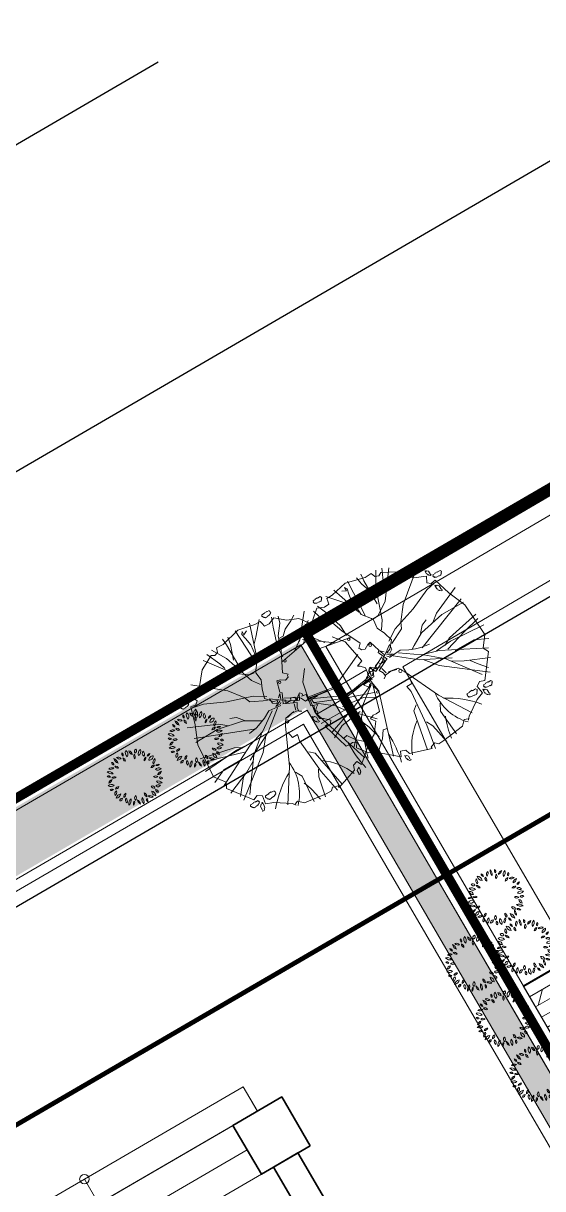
# Model space of a CAD drawing. Header units: millimetres. Extents: x 567980 to 569372, y 2065777 to 2066674.
# Drawn here: x 568897.93 to 568903.44, y 2066318.56 to 2066330.94 of the extents above; entities that cross this region are included whole.
import ezdxf

# ---------------------------------------------------------------- set-up
doc = ezdxf.new("R2010")
doc.units = ezdxf.units.MM
doc.linetypes.add('ACAD_ISO10W100', pattern=[18.5, 12, -3, 0.5, -3])
doc.linetypes.add('CENTER', pattern=[3, 1.5, -0.5, 0.5, -0.5])
for name, color, linetype, lineweight in [('A-DIM', 251, 'Continuous', 15), ('A-TUONG', 255, 'Continuous', 35), ('boDnv', 54, 'Continuous', 25), ('E- CHU THICH', 162, 'Continuous', 13), ('E- RANH GIOI', 1, 'CENTER', 13), ('E- THAY', 9, 'Continuous', 20), ('E-Manh', 251, 'Continuous', 13), ('i_Cay', 114, 'Continuous', 13), ('i_Hatch', 250, 'Continuous', 13), ('LD-THAY', 9, 'Continuous', 13)]:
    doc.layers.add(name, color=color, linetype=linetype, lineweight=lineweight)
for name, color, linetype in [('ChiaLo', 128, 'CENTER'), ('datOBt', 42, 'Continuous'), ('LogDg', 7, 'Continuous'), ('loKBT', 42, 'Continuous'), ('TimDg', 222, 'Continuous'), ('ViaHeS', 32, 'Continuous')]:
    doc.layers.add(name, color=color, linetype=linetype)
doc.styles.add('rms', font='romans.shx', dxfattribs={"width": 0.7, "bigfont": 'vns.shx'})
doc.linetypes.add('ADL', pattern='A,0.125,-0.15,["++",rms,S=0.5,R=0,X=0,Y=-0.2245],-1.35,1.125', length=2.75)
pattern_1 = [(30.190698325, (404407.21042, 2087201.17899), (-0.06285995368, 0.10804455666), []), (75.19069832, (404407.21042, 2087201.179), (-0.3418090201, 0.0903692058), [0.1767766953, -0.3535533906])]

# ---------------------------------------------------------------- blocks, each defined once
blk = doc.blocks.new('NEN')
at = {"layer": 'boDnv', "color": 10, "linetype": 'ADL', "ltscale": 0.25}
blk.add_lwpolyline([(230.392, -76.647), (232.25, -70.419), (219.166, -44.258), (213.437, -42.548), (99.38, -108.906), (97.521, -115.133), (110.606, -141.295), (116.334, -143.005)], close=True, dxfattribs=at)
at = {"layer": 'ChiaLo', "ltscale": 5}
blk.add_lwpolyline([(223.55, -81.784), (203.435, -47.21)], dxfattribs=at)
at = {"layer": 'datOBt'}
blk.add_lwpolyline([(231.237, -77.312), (233.322, -70.326), (219.866, -43.423), (213.308, -41.466), (98.535, -108.24), (96.449, -115.227), (109.905, -142.129), (116.463, -144.087)], close=True, dxfattribs=at)
at = {"layer": 'LogDg'}
blk.add_lwpolyline([(191.761, -50.531), (96.917, -106.112, 0.395833), (93.785, -116.606), (107.231, -143.491, 0.432836), (118.409, -146.827), (234.309, -78.995, 0.395833), (237.441, -68.502), (223.995, -41.617, 0.432836), (212.817, -38.281), (191.761, -50.531)], format="xyb", dxfattribs=at)
at = {"layer": 'loKBT'}
for points in [[(226.594, -56.875), (219.866, -43.423), (213.308, -41.466), (203.435, -47.21), (213.493, -64.497)], [(203.435, -47.21), (192.631, -53.496), (202.688, -70.783), (213.493, -64.497)]]:
    blk.add_lwpolyline(points, close=True, dxfattribs=at)
at = {"layer": 'TimDg', "linetype": 'ACAD_ISO10W100', "ltscale": 0.75}
blk.add_lwpolyline([(-358.633, -282.039), (-15.318, -166.825, 0.050829), (-9.777, -164.314), (222.735, -29.039)], format="xyb", dxfattribs=at)
at = {"layer": 'ViaHeS'}
blk.add_lwpolyline([(231.237, -77.312), (233.322, -70.326), (219.866, -43.423), (213.308, -41.466), (98.535, -108.24), (96.449, -115.227), (109.905, -142.129), (116.463, -144.087)], close=True, dxfattribs=at)
blk = doc.blocks.new('BT-02')
at = {"layer": 'E- RANH GIOI', "ltscale": 0.05, "const_width": 100}
blk.add_lwpolyline([(7621198, 979879), (7753982, 979879), (7758667, 974889), (7756768, 944869), (7751452, 939879), (7618668, 939879), (7613983, 944869), (7615882, 974889), (7621198, 979879)], dxfattribs=at)
at = {"layer": 'E- RANH GIOI', "color": 5, "ltscale": 0.05, "true_color": 0x0000fa, "const_width": 50}
blk.add_lwpolyline([(7622385, 976879), (7752684, 976879), (7755591, 973782), (7753849, 946244), (7750265, 942879), (7619966, 942879), (7617059, 945976), (7618801, 973514)], close=True, dxfattribs=at)
at = {"layer": 'loKBT'}
blk.add_line((7742560, 979879), (7730060, 979879), dxfattribs=at)
for points in [[(7742560, 959879), (7742560, 979879), (7730060, 979879), (7730060, 959879), (7742560, 959879)], [(7753982, 979879), (7758667, 974889), (7757717, 959879), (7742560, 959879), (7742560, 979879), (7753982, 979879)]]:
    blk.add_lwpolyline(points, dxfattribs=at)
for points in [[(7742560, 979879), (7730060, 979879), (7730060, 959879), (7742560, 959879)], [(7730060, 959879), (7742560, 959879), (7742560, 979879), (7730060, 979879)]]:
    blk.add_lwpolyline(points, close=True, dxfattribs=at)
blk = doc.blocks.new('mb-cay34')
for p, q in [((148, 528), (175, 874)), ((-456, 783), (-468, 775)), ((-468, 746), (-468, 775)), ((-456, 783), (-452, 779)), ((-452, 779), (-448, 779)), ((-448, 779), (-448, 775)), ((-448, 775), (-444, 775)), ((-444, 775), (-440, 771)), ((-440, 771), (-436, 771)), ((-436, 771), (-436, 767)), ((-436, 767), (-432, 762)), ((-432, 762), (-428, 762)), ((-428, 762), (-428, 746)), ((-141, 547), (-262, 817)), ((-247, 741), (-76, 813)), ((68, 270), (-144, 813)), ((-106, 585), (-103, 817)), ((-76, 813), (254, 836)), ((118, 536), (49, 859)), ((137, 688), (95, 855)), ((171, 395), (380, 802)), ((247, 722), (308, 851)), ((254, 836), (357, 760)), ((357, 760), (410, 787)), ((372, 547), (467, 775)), ((410, 787), (627, 620)), ((-536, 656), (-536, 652)), ((-528, 656), (-536, 656)), ((-504, 652), (-536, 652)), ((-516, 680), (-528, 668)), ((-528, 668), (-528, 656)), ((-483, 680), (-516, 680)), ((-504, 656), (-504, 652)), ((-492, 656), (-504, 656)), ((-487, 660), (-492, 660)), ((-492, 660), (-492, 656)), ((-483, 664), (-487, 664)), ((-487, 664), (-487, 660)), ((-475, 672), (-483, 664)), ((-479, 684), (-475, 684)), ((-475, 684), (-475, 672)), ((-472, 722), (-472, 746)), ((-472, 746), (-468, 746)), ((-468, 722), (-472, 722)), ((-468, 698), (-468, 722)), ((-460, 698), (-468, 698)), ((-460, 693), (-460, 698)), ((-448, 693), (-460, 693)), ((-448, 698), (-448, 693)), ((-440, 698), (-448, 698)), ((-436, 710), (-440, 702)), ((-440, 702), (-440, 698)), ((-432, 718), (-436, 710)), ((-428, 746), (-432, 742)), ((-432, 742), (-432, 718)), ((-414, 692), (-247, 741)), ((-406, 642), (-414, 692)), ((-376, 578), (-395, 673)), ((-373, 669), (-373, 664)), ((-364, 669), (-373, 669)), ((-335, 664), (-373, 664)), ((-349, 698), (-364, 683)), ((-364, 683), (-364, 669)), ((-310, 698), (-349, 698)), ((-335, 669), (-335, 664)), ((-320, 669), (-335, 669)), ((-320, 673), (-320, 669)), ((-315, 673), (-320, 673)), ((-315, 678), (-315, 673)), ((-310, 678), (-315, 678)), ((-300, 688), (-310, 678)), ((-305, 703), (-300, 703)), ((-300, 703), (-300, 688)), ((201, 471), (137, 688)), ((247, 524), (247, 722)), ((292, 323), (585, 703)), ((460, 646), (539, 711)), ((666, 677), (654, 669)), ((654, 640), (654, 669)), ((666, 677), (670, 673)), ((670, 673), (674, 673)), ((674, 673), (674, 669)), ((674, 669), (678, 669)), ((678, 669), (682, 665)), ((682, 665), (686, 665)), ((686, 665), (686, 660)), ((686, 660), (690, 656)), ((690, 656), (694, 656)), ((694, 656), (694, 640)), ((-368, 319), (-589, 589)), ((-536, 528), (-486, 639)), ((-486, 639), (-433, 612)), ((-433, 612), (-406, 642)), ((-285, 380), (-376, 578)), ((-84, 475), (-141, 547)), ((-53, 334), (-106, 585)), ((270, 410), (566, 627)), ((315, 445), (372, 547)), ((395, 597), (460, 646)), ((627, 620), (608, 574)), ((608, 574), (638, 532)), ((638, 532), (714, 544)), ((650, 616), (650, 640)), ((650, 640), (654, 640)), ((654, 616), (650, 616)), ((654, 591), (654, 616)), ((662, 591), (654, 591)), ((662, 587), (662, 591)), ((674, 587), (662, 587)), ((682, 591), (674, 591)), ((674, 591), (674, 587)), ((686, 604), (682, 596)), ((682, 596), (682, 591)), ((690, 612), (686, 604)), ((698, 568), (689, 568)), ((689, 568), (689, 563)), ((728, 563), (689, 563)), ((694, 640), (690, 636)), ((690, 636), (690, 612)), ((713, 597), (698, 582)), ((698, 582), (698, 568)), ((752, 597), (713, 597)), ((714, 544), (744, 471)), ((742, 568), (728, 568)), ((728, 568), (728, 563)), ((747, 572), (742, 572)), ((742, 572), (742, 568)), ((752, 577), (747, 577)), ((747, 577), (747, 572)), ((762, 587), (752, 577)), ((757, 602), (762, 602)), ((762, 602), (762, 587)), ((-657, 429), (-536, 528)), ((-114, 376), (-137, 433)), ((156, 467), (118, 536)), ((160, 372), (148, 528)), ((152, 190), (292, 464)), ((645, 444), (645, 473)), ((645, 473), (650, 473)), ((650, 444), (645, 444)), ((664, 517), (650, 507)), ((650, 473), (650, 507)), ((650, 415), (650, 444)), ((664, 517), (669, 512)), ((669, 512), (674, 512)), ((674, 512), (674, 507)), ((674, 507), (679, 507)), ((679, 507), (684, 503)), ((684, 503), (689, 503)), ((689, 503), (689, 498)), ((689, 498), (694, 493)), ((694, 439), (689, 430)), ((694, 493), (698, 493)), ((698, 473), (694, 468)), ((694, 468), (694, 439)), ((698, 493), (698, 473)), ((744, 471), (839, 327)), ((-729, 289), (-657, 429)), ((-479, 190), (-729, 376)), ((-209, 141), (-285, 380)), ((-53, 323), (-114, 376)), ((15, 217), (-53, 334)), ((61, 262), (76, 346)), ((122, 232), (171, 395)), ((133, 251), (270, 410)), ((528, 179), (828, 369)), ((660, 415), (650, 415)), ((660, 410), (660, 415)), ((674, 410), (660, 410)), ((684, 415), (674, 415)), ((674, 415), (674, 410)), ((689, 430), (684, 420)), ((684, 420), (684, 415)), ((839, 327), (870, 304)), ((-634, 179), (-771, 262)), ((-767, 209), (-725, 224)), ((-623, 258), (-760, 319)), ((-714, 258), (-729, 289)), ((-725, 224), (-714, 258)), ((-562, 239), (-623, 258)), ((-239, 220), (-368, 319)), ((-179, 194), (-239, 220)), ((0, 57), (122, 232)), ((34, 182), (15, 217)), ((46, 213), (61, 262)), ((167, 224), (292, 323)), ((858, 308), (843, 274)), ((843, 274), (889, 228)), ((889, 228), (919, 11)), ((-809, -46), (-763, 141)), ((-744, 114), (-809, 122)), ((-763, 141), (-767, 209)), ((-494, 114), (-744, 114)), ((-589, 129), (-729, 80)), ((-342, 80), (-634, 179)), ((-395, 68), (-479, 190)), ((-141, 34), (-209, 141)), ((-106, 46), (-179, 194)), ((-15, 84), (23, 152)), ((0, 0), (152, 190)), ((23, 152), (46, 213)), ((182, 19), (528, 179)), ((600, 156), (665, 122)), ((665, 122), (923, 144)), ((-729, 80), (-801, 68)), ((-403, 0), (-486, -65)), ((-384, 11), (-403, 0)), ((-391, 23), (-395, 68)), ((-300, 0), (-384, 11)), ((-266, 27), (-342, 80)), ((-224, 34), (-300, 0)), ((-137, 61), (-224, 34)), ((-72, 4), (-137, 61)), ((-110, 23), (-61, 19)), ((-42, -72), (-110, 23)), ((-57, -38), (-72, 4)), ((-61, 19), (-38, -15)), ((-42, -49), (-19, 8)), ((-19, 8), (-19, -42)), ((-4, -38), (-15, 84)), ((122, -19), (182, 19)), ((243, 30), (308, 19)), ((308, 19), (308, -34)), ((748, -8), (938, 30)), ((919, 11), (919, -46)), ((-456, -38), (-817, -19)), ((-775, -209), (-809, -46)), ((-513, -72), (-809, -171)), ((-756, -57), (-779, -72)), ((-779, -72), (-744, -72)), ((-744, -72), (-763, -110)), ((-706, -68), (-756, -57)), ((-631, -80), (-706, -68)), ((-524, -68), (-631, -80)), ((-486, -65), (-524, -68)), ((-114, -91), (-220, -122)), ((-99, -106), (-114, -91)), ((-104, -87), (-76, -56)), ((-55, -66), (-104, -87)), ((-8, -65), (-99, -106)), ((-38, -15), (-57, -38)), ((-50, -64), (-23, -102)), ((-48, -97), (20, -227)), ((-19, -42), (-27, -53)), ((-23, -84), (42, -213)), ((-23, -102), (3, -87)), ((-7, -61), (50, -182)), ((3, -87), (3, -140)), ((106, -114), (122, -19)), ((110, -91), (125, -34)), ((118, -152), (110, -91)), ((308, -34), (368, -23)), ((368, -23), (714, -53)), ((501, -46), (539, -91)), ((539, -91), (915, -163)), ((684, -42), (748, -8)), ((714, -53), (942, -95)), ((919, -46), (893, -72)), ((893, -72), (908, -122)), ((-669, -156), (-794, -266)), ((-775, -266), (-775, -209)), ((-623, -110), (-669, -156)), ((-258, -205), (-444, -296)), ((-220, -243), (-258, -205)), ((-220, -122), (-213, -152)), ((-213, -152), (-186, -194)), ((-186, -194), (-198, -228)), ((3, -140), (-19, -152)), ((-19, -152), (-4, -190)), ((3, -216), (-19, -247)), ((42, -213), (-15, -243)), ((-4, -190), (34, -190)), ((34, -190), (3, -216)), ((30, -152), (15, -201)), ((46, -152), (103, -137)), ((50, -182), (88, -160)), ((88, -160), (125, -156)), ((125, -156), (141, -179)), ((927, -122), (862, -327)), ((908, -122), (927, -122)), ((-807, -302), (-820, -310)), ((-820, -339), (-820, -310)), ((-807, -302), (-803, -306)), ((-803, -306), (-799, -306)), ((-799, -306), (-799, -310)), ((-799, -310), (-795, -310)), ((-795, -310), (-791, -314)), ((-791, -314), (-787, -314)), ((-787, -314), (-787, -318)), ((-787, -318), (-783, -323)), ((-783, -323), (-779, -323)), ((-779, -323), (-779, -339)), ((-748, -270), (-775, -266)), ((-718, -277), (-748, -270)), ((-714, -327), (-718, -277)), ((-490, -285), (-669, -342)), ((-444, -296), (-574, -342)), ((-384, -281), (-490, -285)), ((-349, -258), (-406, -566)), ((-213, -232), (-220, -243)), ((-198, -228), (-213, -232)), ((-19, -247), (0, -262)), ((0, -262), (22, -262)), ((19, -247), (27, -293)), ((27, -232), (76, -255)), ((27, -293), (91, -281)), ((91, -281), (57, -304)), ((57, -304), (99, -559)), ((76, -255), (72, -312)), ((72, -293), (110, -555)), ((72, -312), (84, -391)), ((87, -300), (137, -293)), ((91, -312), (129, -315)), ((91, -376), (91, -312)), ((129, -315), (254, -475)), ((129, -319), (156, -388)), ((137, -293), (209, -281)), ((148, -304), (213, -281)), ((213, -281), (809, -467)), ((-824, -339), (-820, -339)), ((-824, -363), (-824, -339)), ((-820, -363), (-824, -363)), ((-820, -387), (-820, -363)), ((-811, -387), (-820, -387)), ((-811, -391), (-811, -387)), ((-799, -391), (-811, -391)), ((-799, -387), (-799, -391)), ((-791, -387), (-799, -387)), ((-787, -375), (-791, -383)), ((-791, -383), (-791, -387)), ((-783, -367), (-787, -375)), ((-779, -339), (-783, -343)), ((-783, -343), (-783, -367)), ((-669, -342), (-756, -376)), ((-741, -391), (-714, -327)), ((-661, -486), (-741, -391)), ((-669, -414), (-733, -433)), ((-574, -342), (-669, -414)), ((-596, -429), (-638, -513)), ((-551, -380), (-596, -429)), ((-376, -403), (-558, -654)), ((-551, -334), (-551, -380)), ((84, -391), (95, -483)), ((156, -388), (235, -585)), ((555, -388), (547, -426)), ((547, -426), (615, -475)), ((847, -410), (703, -578)), ((817, -342), (801, -388)), ((801, -388), (847, -410)), ((862, -327), (817, -342)), ((857, -371), (857, -376)), ((865, -371), (857, -371)), ((889, -376), (857, -376)), ((877, -347), (865, -359)), ((865, -359), (865, -371)), ((910, -347), (877, -347)), ((889, -371), (889, -376)), ((901, -371), (889, -371)), ((901, -367), (901, -371)), ((906, -367), (901, -367)), ((906, -363), (906, -367)), ((910, -363), (906, -363)), ((918, -355), (910, -363)), ((914, -343), (918, -343)), ((918, -343), (918, -355)), ((-638, -513), (-669, -563)), ((-619, -589), (-661, -486)), ((-429, -486), (-653, -665)), ((254, -475), (323, -524)), ((292, -528), (319, -737)), ((323, -524), (555, -749)), ((615, -475), (741, -612)), ((-517, -661), (-619, -589)), ((99, -559), (-53, -893)), ((110, -555), (110, -886)), ((209, -608), (205, -897)), ((235, -589), (209, -608)), ((235, -585), (327, -848)), ((703, -578), (665, -650)), ((319, -737), (384, -855)), ((524, -696), (505, -734)), ((505, -734), (509, -764)), ((566, -726), (524, -696)), ((665, -650), (566, -726)), ((-213, -851), (-315, -772)), ((15, -897), (-213, -851)), ((38, -836), (15, -897)), ((53, -859), (38, -836)), ((91, -893), (53, -859)), ((175, -855), (160, -886)), ((224, -802), (175, -855)), ((247, -821), (224, -802)), ((243, -848), (262, -832)), ((247, -878), (243, -848)), ((505, -802), (247, -878)), ((262, -832), (247, -821)), ((509, -764), (505, -802)), ((160, -886), (91, -893)), ((119, -934), (109, -934)), ((109, -934), (109, -939)), ((148, -939), (109, -939)), ((133, -905), (119, -919)), ((119, -919), (119, -934)), ((172, -905), (133, -905)), ((162, -934), (148, -934)), ((148, -934), (148, -939)), ((167, -929), (162, -929)), ((162, -929), (162, -934)), ((172, -924), (167, -924)), ((167, -924), (167, -929)), ((182, -914), (172, -924)), ((177, -900), (182, -900)), ((182, -900), (182, -914))]:
    blk.add_line(p, q)
for centre, radius in [((154, -13), 15.3), ((-195, -136), 11.7), ((-343, -280), 11.7), ((217, -295), 11.7)]:
    blk.add_circle(centre, radius)
for centre, radius, start, end in [((1371, -208), 898, 129.3545, 152.6092), ((554, 627), 468, 262.5537, 314.3375), ((1052, 958), 883, 248.5622, 262.3516), ((1081, 207), 551, 215.15, 249.1841), ((648, -1520), 1117, 77.3352, 91.8505), ((1165, 1074), 1813, 242.8644, 255.3539)]:
    blk.add_arc(centre, radius, start, end)
blk = doc.blocks.new('mb-cay40')
at = {"color": 0, "linetype": 'ByBlock'}
for centre, radius, start, end in [((-300, 710), 100, 149.4737, 231.7586), ((-448, 683), 100, 329.4737, 51.7586), ((-231, 779), 98.1, 192.306, 259.6849), ((-344, 662), 98.1, 12.306, 79.6849), ((-136, 737), 62.9, 125.4093, 202.7101), ((-231, 764), 62.9, 305.4093, 22.7101), ((16, 684), 137, 133.8117, 194.3077), ((-211, 749), 137, 313.8117, 14.3077), ((113, 711), 137, 163.4642, 212.7906), ((-134, 676), 137, 343.4642, 32.7906), ((-654, 503), 44.2, 163.4933, 274.4697), ((-693, 471), 44.2, 343.4933, 94.4697), ((-542, 597), 98.1, 183.3189, 263.1904), ((-651, 494), 98.1, 3.3189, 83.1904), ((-554, 556), 69.9, 25.4537, 116.6852), ((-522, 648), 69.9, 205.4537, 296.6852), ((-427, 694), 54.1, 146.8151, 244.0193), ((-496, 675), 54.1, 326.8151, 64.0193), ((-390, 597), 66.9, 168.8066, 257.6391), ((-470, 545), 66.9, 348.8066, 77.6391), ((-148, 638), 79.7, 145.5248, 220.8327), ((-273, 631), 79.7, 325.5248, 40.8327), ((49, 562), 68.8, 103.8914, 198.9039), ((-33, 607), 68.8, 283.8914, 18.9039), ((138, 616), 80.6, 104.1004, 168.465), ((40, 710), 80.6, 284.1004, 348.465), ((230, 506), 141, 100.3005, 160.4476), ((72, 692), 141, 280.3005, 340.4476), ((260, 521), 76.9, 122.5817, 207.18), ((150, 551), 76.9, 302.5817, 27.18), ((-743, 226), 96, 30.9482, 110.5784), ((-695, 365), 96, 210.9482, 290.5784), ((-680, 301), 102, 69.7201, 135.6489), ((-718, 468), 102, 249.7201, 315.6489), ((-620, 357), 75.8, 22.5723, 98.3335), ((-561, 461), 75.8, 202.5723, 278.3335), ((213, 369), 79.6, 86.0282, 161.3698), ((143, 474), 79.6, 266.0282, 341.3698), ((320, 284), 110, 64.7353, 140.5781), ((282, 453), 110, 244.7353, 320.5781), ((300, 426), 53.5, 59.9815, 155.6676), ((278, 494), 53.5, 239.9815, 335.6676), ((359, 242), 79.1, 90.2529, 173.5221), ((280, 330), 79.1, 270.2529, 353.5221), ((-767, 152), 75.6, 44.2576, 108.5927), ((-736, 277), 75.6, 224.2576, 288.5927), ((-787, 176), 111, 280.8762, 345.4479), ((-659, 40), 111, 100.8762, 165.4479), ((-690, -39), 87.4, 54.9745, 151.3792), ((-716, 74), 87.4, 234.9745, 331.3792), ((-638, 119), 83.9, 60.5095, 129.292), ((-649, 257), 83.9, 240.5095, 309.292), ((159, -75), 77.3, 28.8072, 103.9199), ((208, 37), 77.3, 208.8072, 283.9199), ((243, 141), 78, 58.8748, 131.2135), ((232, 267), 78, 238.8748, 311.2135), ((314, -59), 90.4, 71.3712, 141.7535), ((272, 83), 90.4, 251.3712, 321.7535), ((293, 25), 97.6, 29.1952, 106.7189), ((350, 166), 97.6, 209.1952, 286.7189), ((344, 142), 53.6, 28.1981, 112.1918), ((371, 217), 53.6, 208.1981, 292.1918), ((-675, -123), 70, 71.8192, 140.0818), ((-707, -12), 70, 251.8192, 320.0818), ((-557, -163), 78, 113.4753, 203.456), ((-660, -123), 78, 293.4753, 23.456), ((-617, 21), 75, 267.1724, 337.2365), ((-551, -83), 75, 87.1724, 157.2365), ((-605, -147), 107, 271.6328, 352.0268), ((-496, -269), 107, 91.6328, 172.0268), ((-473, -294), 49.3, 76.5419, 193.4774), ((-509, -257), 49.3, 256.5419, 13.4774), ((-342, -221), 95.9, 122.8873, 186.7253), ((-489, -152), 95.9, 302.8873, 6.7253), ((-133, -236), 75.4, 148.7877, 221.5977), ((-253, -247), 75.4, 328.7877, 41.5977), ((100, -278), 148, 165.2071, 218.3217), ((-159, -332), 148, 345.2071, 38.3217), ((-19, -211), 70.3, 353.65, 74.6514), ((70, -151), 70.3, 173.65, 254.6514), ((113, -290), 96.7, 38.6962, 106.2415), ((162, -137), 96.7, 218.6962, 286.2415), ((133, -213), 116, 6.5487, 76.8911), ((275, -87), 116, 186.5487, 256.8911), ((243, -118), 50.7, 359.2557, 87.6287), ((296, -68), 50.7, 179.2557, 267.6287), ((-314, -281), 91.1, 159.117, 230.3606), ((-457, -318), 91.1, 339.117, 50.3606), ((-220, -348), 109, 122.117, 201.7275), ((-379, -297), 109, 302.117, 21.7275), ((-170, -364), 62.5, 129.7475, 206.0709), ((-267, -343), 62.5, 309.7475, 26.0709), ((-160, -372), 84.6, 5.3196, 80.419), ((-61, -281), 84.6, 185.3196, 260.419), ((110, -276), 64.3, 156.7754, 231.288), ((11, -301), 64.3, 336.7754, 51.288)]:
    blk.add_arc(centre, radius, start, end, dxfattribs=at)
blk = doc.blocks.new('TANG 1 BT1')
at = {"layer": 'A-TUONG'}
for points in [[(7151404, 827397), (7151704, 827397), (7151704, 826197), (7151404, 826197)], [(7151254, 826197), (7151854, 826197), (7151854, 825597), (7151254, 825597)]]:
    blk.add_lwpolyline(points, close=True, dxfattribs=at)
at = {"layer": 'E- CHU THICH'}
blk.add_lwpolyline([(7153504, 826197), (7153504, 825297)], dxfattribs=at)
blk.add_circle((7153504, 825297), 50, dxfattribs=at)
at = {"layer": 'E- THAY'}
for points in [[(7151854, 826197), (7155154, 826197), (7155154, 825897), (7151854, 825897)], [(7151854, 825897), (7155154, 825897), (7155154, 825597), (7151854, 825597)], [(7151554, 825597), (7155454, 825597), (7155454, 825297), (7151554, 825297)]]:
    blk.add_lwpolyline(points, close=True, dxfattribs=at)
blk = doc.blocks.new('SAN VUON BT A-BT1')
at = {"layer": 'i_Hatch', "true_color": 0x46cb3a, "transparency": 33554687}
h = blk.add_hatch(dxfattribs=at)
h.set_pattern_fill('CROSS', color=95, scale=300, double=1)
h.set_pattern_definition([(0, (2832.47, -202892.13), (75, 75), [37.5, -112.5]), (90, (2851.22, -202910.88), (-75, 75), [37.5, -112.5])])
h.paths.add_polyline_path([(7163777, 841297), (7151497, 841297), (7151497, 841007), (7163487, 841007), (7163487, 821857), (7163777, 821857)])
h.paths.add_polyline_path([(7158157, 822152), (7151787, 822152), (7151787, 839437), (7151497, 839437), (7151497, 821857), (7151497, 821517), (7158157, 821517)])
at = {"layer": 'A-DIM'}
blk.add_lwpolyline([(7153387, 839437), (7161887, 839437), (7161887, 827397), (7158437, 827397), (7158438, 826197), (7158588, 826197), (7158588, 825597), (7154088, 825597), (7154087, 826197), (7154237, 826197), (7154237, 827397), (7153387, 827397), (7153387, 831197), (7153137, 831197), (7153137, 831817), (7153337, 831817), (7153337, 835617), (7153137, 835617), (7153137, 836229), (7153387, 836229), (7153387, 839437)], dxfattribs=at)
at = {"layer": 'E- RANH GIOI', "ltscale": 0.1, "const_width": 100}
blk.add_lwpolyline([(7151387, 821437), (7163887, 821437), (7163887, 841437), (7151387, 841437)], close=True, dxfattribs=at)
at = {"layer": 'E- THAY'}
blk.add_lwpolyline([(7158288, 825297), (7154388, 825297), (7154388, 825597), (7154088, 825597), (7154088, 826197), (7154238, 826197), (7154238, 827397), (7153387, 827397), (7153387, 831197), (7153137, 831197), (7153137, 831817), (7153337, 831817), (7153337, 831817), (7153337, 835617), (7153137, 835617), (7153137, 836229), (7153387, 836228), (7153387, 839397)], dxfattribs=at)
at = {"layer": 'E-Manh'}
for p, q in [((7151497, 841327), (7151497, 821887)), ((7151787, 839437), (7151787, 822182)), ((7151897, 839437), (7151897, 822292)), ((7158267, 822292), (7151897, 822292)), ((7158157, 822182), (7151787, 822182))]:
    blk.add_line(p, q, dxfattribs=at)
blk.add_lwpolyline([(7151497, 841327), (7151497, 821547), (7158267, 821547)], dxfattribs=at)
at = {"layer": 'i_Cay', "xscale": 0.5, "yscale": 0.5, "zscale": 0.5}
for p in [(7151716, 826649), (7151733, 825965), (7151716, 825294), (7153828, 821779), (7153066, 821757)]:
    blk.add_blockref('mb-cay40', p, dxfattribs=at)
at = {"layer": 'i_Cay', "xscale": -1.142857142857142, "yscale": 1.142857142857142, "zscale": 1.142857142857142, "rotation": 270}
blk.add_blockref('mb-cay34', (7152048, 822002), dxfattribs=at)
blk.add_blockref('mb-cay34', (7152048, 822002), dxfattribs=at)
blk = doc.blocks.new('MBT1 BT1')
at = {"layer": 'E- RANH GIOI', "ltscale": 0.1, "const_width": 100}
blk.add_lwpolyline([(7075416, 1014867), (7087916, 1014867), (7087916, 1034867), (7075416, 1034867)], close=True, dxfattribs=at)
at = {"layer": 'E- THAY'}
blk.add_blockref('SAN VUON BT A-BT1', (-75971, 193431), dxfattribs=at)
blk.add_blockref('TANG 1 BT1', (-73138, 193431), dxfattribs=at)

msp = doc.modelspace()

# ---------------------------------------------------------------- block references
at = {"layer": 'boDnv'}
msp.add_blockref('NEN', (568697.481, 2066371.697), dxfattribs=at)

# ---------------------------------------------------------------- next in the draw order: hatches: boundary and pattern name
at = {"layer": 'i_Hatch', "transparency": 33554687}
h = msp.add_hatch(dxfattribs=at)
h.set_pattern_fill('DOLMIT', color=256, scale=0.5, angle=30.1907)
h.set_pattern_definition(pattern_1)
h.paths.add_polyline_path([(568903.239, 2066320.713), (568904.87, 2066321.662), (568907.761, 2066316.693), (568906.13, 2066315.744)])

# ---------------------------------------------------------------- next in the draw order: linework, layer by layer
at = {"layer": 'E- RANH GIOI', "ltscale": 0.05, "const_width": 0.0998, "elevation": 0}
msp.add_lwpolyline([(568924.049, 2066314.808), (568910.974, 2066307.201), (568900.936, 2066324.454), (568910.789, 2066330.232), (568917.347, 2066328.274)], close=True, dxfattribs=at)
at = {"layer": 'E- THAY'}
for p, q in [((568901.141, 2066324.319, 0), (568910.722, 2066329.939, 0)), ((568901.96, 2066324.103, 0), (568910.92, 2066329.361, 0)), ((568911.013, 2066307.351, 0), (568901.141, 2066324.319, 0)), ((568903.757, 2066321.014, 0), (568901.96, 2066324.103, 0))]:
    msp.add_line(p, q, dxfattribs=at)
at = {"layer": 'E- THAY', "elevation": 0}
msp.add_lwpolyline([(568924.049, 2066314.808), (568910.974, 2066307.201), (568900.936, 2066324.454), (568910.789, 2066330.232), (568917.347, 2066328.274)], close=True, dxfattribs=at)
msp.add_lwpolyline([(568904.628, 2066321.521), (568903.239, 2066320.713), (568906.13, 2066315.744), (568907.761, 2066316.693), (568905.113, 2066321.243)], dxfattribs=at)

# ---------------------------------------------------------------- next in the draw order: block references
at = {"layer": 'i_Cay', "xscale": 0.001140608695310985, "yscale": 0.001140608695310985, "zscale": 0.001140608695310985, "rotation": 300.1906976772487}
msp.add_blockref('mb-cay34', (568901.859, 2066324.218, 0), dxfattribs=at)
at = {"layer": 'i_Cay', "extrusion": (-4.4763e-10, 2.88067e-10, -1), "xscale": 0.0004990163041985566, "yscale": 0.0004990163041985566, "zscale": -0.0004990163041985562, "rotation": 149.8093023227513}
for p in [(-568902.986, 2066321.792, 0.001), (-568903.294, 2066321.262, 0.001)]:
    msp.add_blockref('mb-cay40', p, dxfattribs=at)
at = {"layer": 'loKBT', "xscale": 0.001000000000001394, "yscale": 0.001000000000001394, "zscale": 0.001000000000001394, "rotation": 30.1906983248881}
msp.add_blockref('BT-02', (562701.345, 2061583.947, 0), dxfattribs=at)

# ---------------------------------------------------------------- next in the draw order: block references
at = {"layer": 'LD-THAY', "xscale": 0.001000000000001394, "yscale": 0.001000000000001394, "zscale": 0.001000000000001394, "rotation": 210.1906985033857}
msp.add_blockref('MBT1 BT1', (574506.242, 2070759.778, 0), dxfattribs=at)

# ---------------------------------------------------------------- next in the draw order: hatches: boundary and pattern name
at = {"layer": 'i_Hatch', "transparency": 33554687}
h = msp.add_hatch(dxfattribs=at)
h.set_pattern_fill('DOLMIT', color=256, scale=0.5, angle=30.1907)
h.set_pattern_definition(pattern_1)
h.paths.add_polyline_path([(568903.239, 2066320.713), (568904.87, 2066321.662), (568907.761, 2066316.693), (568906.13, 2066315.744)])

# ---------------------------------------------------------------- next in the draw order: linework, layer by layer
at = {"layer": 'E- RANH GIOI', "ltscale": 0.05, "const_width": 0.0998, "elevation": 0}
msp.add_lwpolyline([(568924.049, 2066314.808), (568910.974, 2066307.201), (568900.936, 2066324.454), (568910.789, 2066330.232), (568917.347, 2066328.274)], close=True, dxfattribs=at)
at = {"layer": 'E- THAY'}
for p, q in [((568901.141, 2066324.319, 0), (568910.722, 2066329.939, 0)), ((568901.96, 2066324.103, 0), (568910.92, 2066329.361, 0)), ((568911.013, 2066307.351, 0), (568901.141, 2066324.319, 0)), ((568903.757, 2066321.014, 0), (568901.96, 2066324.103, 0))]:
    msp.add_line(p, q, dxfattribs=at)
at = {"layer": 'E- THAY', "elevation": 0}
msp.add_lwpolyline([(568924.049, 2066314.808), (568910.974, 2066307.201), (568900.936, 2066324.454), (568910.789, 2066330.232), (568917.347, 2066328.274)], close=True, dxfattribs=at)
msp.add_lwpolyline([(568904.628, 2066321.521), (568903.239, 2066320.713), (568906.13, 2066315.744), (568907.761, 2066316.693), (568905.113, 2066321.243)], dxfattribs=at)

# ---------------------------------------------------------------- next in the draw order: block references
at = {"layer": 'i_Cay', "xscale": 0.001140608695310985, "yscale": 0.001140608695310985, "zscale": 0.001140608695310985, "rotation": 300.1906976772487}
msp.add_blockref('mb-cay34', (568901.859, 2066324.218, 0), dxfattribs=at)
at = {"layer": 'i_Cay', "extrusion": (-4.4763e-10, 2.88067e-10, -1), "xscale": 0.0004990163041985566, "yscale": 0.0004990163041985566, "zscale": -0.0004990163041985562, "rotation": 149.8093023227513}
for p in [(-568902.986, 2066321.792, 0.001), (-568903.294, 2066321.262, 0.001)]:
    msp.add_blockref('mb-cay40', p, dxfattribs=at)
at = {"layer": 'loKBT', "xscale": 0.001000000000001394, "yscale": 0.001000000000001394, "zscale": 0.001000000000001394, "rotation": 30.1906983248881}
msp.add_blockref('BT-02', (562701.345, 2061583.947, 0), dxfattribs=at)

# ---------------------------------------------------------------- next in the draw order: block references
at = {"layer": 'LD-THAY', "xscale": 0.001000000000001394, "yscale": 0.001000000000001394, "zscale": 0.001000000000001394, "rotation": 210.1906985033857}
msp.add_blockref('MBT1 BT1', (574506.242, 2070759.778, 0), dxfattribs=at)

doc.saveas('drawing.dxf')
